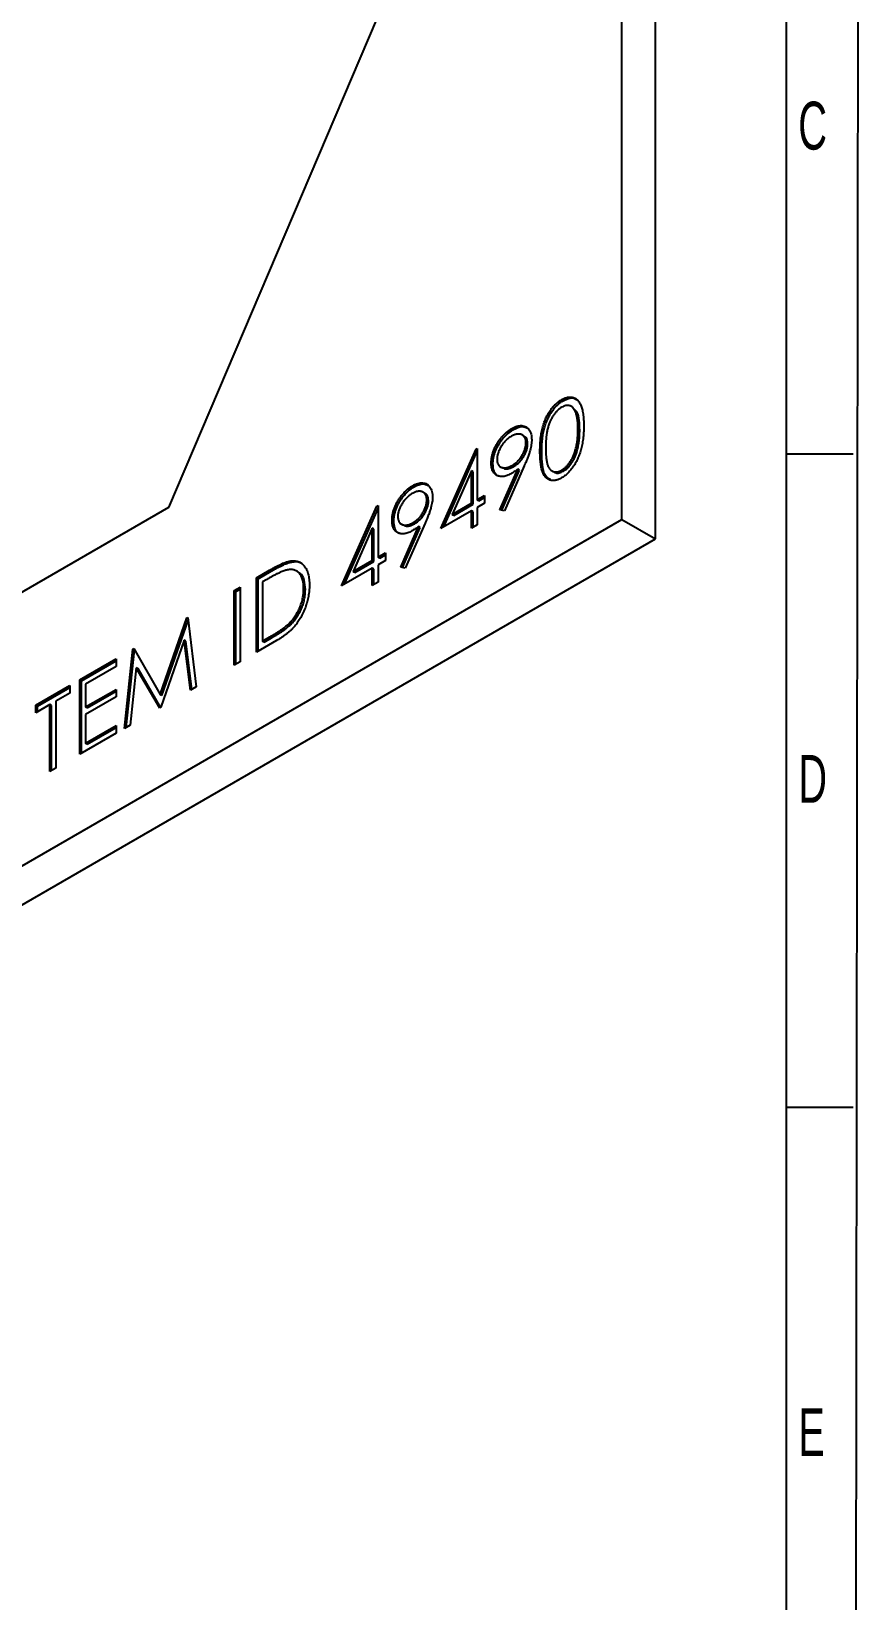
# Model space of a CAD drawing. Header units: millimetres. Extents: x 10 to 411, y 8 to 288.
# Drawn here: x 367.3 to 410.6, y 122.7 to 204.7 of the extents above; entities that cross this region are included whole.
import ezdxf

# ---------------------------------------------------------------- set-up
doc = ezdxf.new("R2010")
doc.units = ezdxf.units.MM
doc.layers.add('SLD-0', color=179, linetype='Continuous')
doc.styles.add('SLDTEXTSTYLE2', font='TXT', dxfattribs={"width": 0.623711})

msp = doc.modelspace()

# ---------------------------------------------------------------- linework, layer by layer
at = {"color": 7, "linetype": 'Continuous', "lineweight": 25}
for p, q in [((398.1435, 179.2067), (398.1435, 283.0298)), ((399.9112, 178.1862), (399.9112, 282.0093)), ((385.7691, 206.3578), (374.4554, 179.8213)), ((395.0832, 185.4091), (394.9948, 185.4602)), ((395.6067, 185.0512), (395.4962, 185.115)), ((392.4819, 183.9075), (392.3935, 183.9585)), ((395.9433, 183.8616), (395.8549, 183.9126)), ((388.688, 178.7282), (390.5262, 182.8805)), ((390.5262, 182.8805), (390.5876, 182.916)), ((390.5876, 182.8451), (390.5262, 182.8805)), ((390.5876, 182.916), (390.5876, 180.2237)), ((393.0509, 183.5568), (392.9404, 183.6205)), ((393.2233, 183.1638), (393.1349, 183.2149)), ((395.8158, 182.8103), (395.7274, 182.8613)), ((388.837, 178.8143), (390.5876, 182.7685)), ((391.41, 182.0976), (391.3216, 182.1486)), ((393.0492, 182), (392.0124, 179.6503)), ((392.4974, 181.972), (392.409, 182.0231)), ((393.9573, 182.7135), (393.8689, 182.7645)), ((390.2854, 181.7381), (389.2816, 179.4698)), ((390.2854, 180.0493), (390.2854, 181.7381)), ((390.3738, 181.6871), (390.2854, 181.7381)), ((390.3738, 179.9982), (390.3738, 181.6871)), ((391.7709, 179.7048), (392.7072, 181.8259)), ((391.7966, 181.9575), (391.9071, 181.8937)), ((391.8717, 179.682), (392.7956, 181.7749)), ((392.7956, 181.7749), (392.7072, 181.8259)), ((394.4799, 181.744), (394.5904, 181.6802)), ((395.0933, 181.7256), (395.0049, 181.7767)), ((387.301, 180.9166), (387.2126, 180.9676)), ((387.87, 180.5659), (387.7595, 180.6297)), ((390.5876, 180.2237), (390.9762, 180.4481)), ((390.676, 180.1727), (390.9762, 180.346)), ((390.9762, 180.4481), (390.9762, 180.0492)), ((374.4554, 179.8213), (358.1919, 170.4326)), ((383.507, 175.7374), (385.3453, 179.8896)), ((383.6561, 175.8234), (385.4067, 179.7776)), ((385.3453, 179.8896), (385.4067, 179.9251)), ((385.4067, 179.8542), (385.3453, 179.8896)), ((385.4067, 179.9251), (385.4067, 177.2329)), ((388.0424, 180.173), (387.954, 180.224)), ((390.2854, 179.6504), (388.688, 178.7282)), ((389.2816, 179.4698), (390.2854, 180.0493)), ((389.37, 179.4188), (390.3738, 179.9982)), ((390.3738, 179.9982), (390.2854, 180.0493)), ((390.2854, 178.753), (390.2854, 179.6504)), ((390.3738, 179.5994), (390.2854, 179.6504)), ((390.3738, 178.804), (390.3738, 179.5994)), ((390.676, 180.1727), (390.5876, 180.2237)), ((390.9762, 180.0492), (390.5876, 179.8249)), ((390.5876, 179.8249), (390.5876, 178.9275)), ((392.0124, 179.6503), (391.7709, 179.7048)), ((256.7221, 97.5659), (398.1435, 179.2067)), ((385.1045, 178.7473), (384.1007, 176.4789)), ((385.1929, 178.6962), (385.1045, 178.7473)), ((385.1045, 177.0584), (385.1045, 178.7473)), ((386.2291, 179.1067), (386.1407, 179.1577)), ((386.59, 176.7139), (387.5263, 178.8351)), ((386.6157, 178.9666), (386.7262, 178.9028)), ((386.6908, 176.6911), (387.6147, 178.784)), ((387.8683, 179.0091), (386.8315, 176.6594)), ((387.3165, 178.9812), (387.2281, 179.0322)), ((387.6147, 178.784), (387.5263, 178.8351)), ((389.37, 179.4188), (389.2816, 179.4698)), ((390.5876, 178.9275), (390.2854, 178.753)), ((398.1435, 179.2067), (399.9112, 178.1862)), ((258.4899, 96.5453), (399.9112, 178.1862)), ((385.1929, 177.0074), (385.1929, 178.6962)), ((385.4067, 177.2329), (385.7953, 177.4572)), ((385.4951, 177.1818), (385.4067, 177.2329)), ((385.4951, 177.1818), (385.7953, 177.3551)), ((385.7953, 177.4572), (385.7953, 177.0583)), ((379.0601, 176.1615), (379.7401, 176.5541)), ((379.1485, 176.1105), (379.8285, 176.5031)), ((379.8285, 176.5031), (379.7401, 176.5541)), ((380.897, 176.9797), (380.8087, 177.0307)), ((381.2506, 176.4531), (381.1401, 176.5169)), ((385.1045, 176.6595), (383.507, 175.7374)), ((384.1007, 176.4789), (385.1045, 177.0584)), ((384.1891, 176.4279), (384.1007, 176.4789)), ((384.1891, 176.4279), (385.1929, 177.0074)), ((385.1929, 177.0074), (385.1045, 177.0584)), ((385.1045, 175.7621), (385.1045, 176.6595)), ((385.1929, 176.6085), (385.1045, 176.6595)), ((385.1929, 175.8132), (385.1929, 176.6085)), ((385.7953, 177.0583), (385.4067, 176.834)), ((385.4067, 176.834), (385.4067, 175.9366)), ((386.8315, 176.6594), (386.59, 176.7139)), ((377.8944, 175.4886), (378.1966, 175.6631)), ((377.8944, 171.5998), (377.8944, 175.4886)), ((377.9828, 175.4376), (377.8944, 175.4886)), ((377.9828, 175.4376), (378.1966, 175.561)), ((377.9828, 171.6508), (377.9828, 175.4376)), ((378.1966, 175.6631), (378.1966, 171.7743)), ((379.0601, 172.2728), (379.0601, 176.1615)), ((379.1485, 176.1105), (379.0601, 176.1615)), ((379.1485, 172.3238), (379.1485, 176.1105)), ((379.5991, 176.0739), (379.3623, 175.9372)), ((379.3623, 175.9372), (379.3623, 172.8461)), ((381.6094, 175.5385), (381.521, 175.5895)), ((385.4067, 175.9366), (385.1045, 175.7621)), ((374.0303, 170.0671), (375.4173, 174.0586)), ((374.1187, 170.0161), (375.4797, 173.9329)), ((375.4173, 174.0586), (375.4611, 174.0839)), ((375.4678, 174.0294), (375.4173, 174.0586)), ((375.4611, 174.0839), (375.9084, 170.4533)), ((379.3623, 172.8461), (379.7489, 173.0692)), ((379.4507, 172.7951), (379.8372, 173.0182)), ((379.8372, 173.0182), (379.7489, 173.0692)), ((380.7999, 173.6729), (380.7115, 173.7239)), ((372.1522, 168.2849), (372.5968, 172.4303)), ((372.2523, 168.3427), (372.685, 172.3779)), ((372.5968, 172.4303), (372.6399, 172.4553)), ((372.6836, 172.3802), (372.5968, 172.4303)), ((372.6399, 172.4553), (374.0303, 170.0671)), ((375.2823, 172.8901), (374.0667, 169.3902)), ((375.6048, 170.2781), (375.2823, 172.8901)), ((375.3707, 172.8391), (375.2823, 172.8901)), ((375.6814, 170.3223), (375.3707, 172.8391)), ((380.1037, 172.8752), (379.0601, 172.2728)), ((379.4507, 172.7951), (379.3623, 172.8461)), ((369.8208, 170.8278), (371.7205, 171.9245)), ((369.9092, 170.7768), (371.7205, 171.8224)), ((371.7205, 171.5256), (370.123, 170.6034)), ((371.7205, 171.9245), (371.7205, 171.5256)), ((372.7782, 171.4507), (372.4564, 168.4606)), ((373.9986, 169.3508), (372.7782, 171.4507)), ((372.8666, 171.3997), (372.7782, 171.4507)), ((374.0426, 169.3762), (372.8666, 171.3997)), ((378.1966, 171.7743), (377.8944, 171.5998)), ((367.5326, 169.5068), (369.3027, 170.5287)), ((369.3027, 170.5287), (369.3027, 170.1299)), ((369.8208, 166.939), (369.8208, 170.8278)), ((369.9092, 170.7768), (369.8208, 170.8278)), ((369.9092, 166.9901), (369.9092, 170.7768)), ((370.123, 170.6034), (370.123, 169.4069)), ((367.6209, 169.4558), (369.3027, 170.4267)), ((369.3027, 170.1299), (368.5687, 169.7062)), ((368.5687, 169.7062), (368.5687, 166.2162)), ((370.123, 169.4069), (371.7205, 170.3291)), ((371.7205, 169.9302), (370.123, 169.008)), ((370.2114, 169.3559), (371.7205, 170.227)), ((371.7205, 170.3291), (371.7205, 169.9302)), ((374.1187, 170.0161), (374.0303, 170.0671)), ((375.9084, 170.4533), (375.6048, 170.2781)), ((368.2665, 169.5317), (367.5326, 169.108)), ((367.5326, 169.108), (367.5326, 169.5068)), ((367.6209, 169.4558), (367.5326, 169.5068)), ((367.6209, 169.159), (367.6209, 169.4558)), ((368.2665, 166.0418), (368.2665, 169.5317)), ((368.3549, 169.4807), (368.2665, 169.5317)), ((368.3549, 166.0928), (368.3549, 169.4807)), ((370.2114, 169.3559), (370.123, 169.4069)), ((370.123, 169.008), (370.123, 167.5124)), ((374.0667, 169.3902), (373.9986, 169.3508)), ((370.123, 167.5124), (371.7205, 168.4345)), ((370.2114, 167.4613), (371.7205, 168.3325)), ((371.7205, 168.4345), (371.7205, 168.0357)), ((372.4564, 168.4606), (372.1522, 168.2849)), ((371.7205, 168.0357), (369.8208, 166.939)), ((370.2114, 167.4613), (370.123, 167.5124)), ((368.5687, 166.2162), (368.2665, 166.0418))]:
    msp.add_line(p, q, dxfattribs=at)
for points, knots in [([(393.8689, 182.7645), (393.8692, 182.827), (393.8698, 182.9485), (393.8766, 183.1288), (393.888, 183.3009), (393.9035, 183.4644), (393.9224, 183.6191), (393.9476, 183.7661), (393.9763, 183.9045), (394.0095, 184.0353), (394.047, 184.1598), (394.0879, 184.2794), (394.1336, 184.3949), (394.1817, 184.5061), (394.2341, 184.6129), (394.2892, 184.7154), (394.3493, 184.8134), (394.4122, 184.9073), (394.4786, 184.9961), (394.5466, 185.0798), (394.6166, 185.1583), (394.6888, 185.2298), (394.7626, 185.2971), (394.8383, 185.3577), (394.9159, 185.4131), (394.9682, 185.4443), (394.9948, 185.4602)], [0, 0, 0, 0, 0.0685946, 0.133246, 0.1943126, 0.2512792, 0.3045134, 0.3542349, 0.4004806, 0.4434108, 0.4840149, 0.5232523, 0.5610424, 0.5979002, 0.6335185, 0.6683144, 0.7024957, 0.7366854, 0.7702932, 0.8034373, 0.835913, 0.8684602, 0.9008465, 0.9334665, 0.9662576, 1, 1, 1, 1]), ([(393.9573, 182.7135), (393.9576, 182.776), (393.9582, 182.8974), (393.965, 183.0778), (393.9763, 183.2499), (393.9919, 183.4134), (394.0108, 183.5681), (394.036, 183.7151), (394.0647, 183.8535), (394.0979, 183.9843), (394.1354, 184.1088), (394.1763, 184.2284), (394.222, 184.3439), (394.2701, 184.4551), (394.3225, 184.5619), (394.3776, 184.6644), (394.4377, 184.7623), (394.5006, 184.8563), (394.567, 184.9451), (394.635, 185.0288), (394.705, 185.1072), (394.7772, 185.1788), (394.851, 185.2461), (394.9266, 185.3066), (395.0042, 185.362), (395.0566, 185.3933), (395.0832, 185.4091)], [0, 0, 0, 0, 0.0685946, 0.133246, 0.1943126, 0.2512792, 0.3045134, 0.3542349, 0.4004806, 0.4434108, 0.4840149, 0.5232523, 0.5610424, 0.5979002, 0.6335185, 0.6683144, 0.7024957, 0.7366854, 0.7702932, 0.8034373, 0.835913, 0.8684602, 0.9008465, 0.9334665, 0.9662576, 1, 1, 1, 1]), ([(394.9948, 185.4602), (395.0216, 185.4751), (395.0748, 185.5047), (395.1536, 185.5398), (395.2305, 185.5671), (395.3053, 185.5859), (395.3785, 185.5979), (395.4497, 185.6011), (395.5191, 185.5972), (395.5858, 185.5839), (395.6505, 185.5634), (395.7116, 185.5334), (395.769, 185.4944), (395.8235, 185.4476), (395.8736, 185.3906), (395.9213, 185.3262), (395.964, 185.2511), (396.0051, 185.1691), (396.0406, 185.0749), (396.0726, 184.9703), (396.0985, 184.8524), (396.12, 184.7229), (396.1367, 184.5809), (396.1489, 184.4271), (396.1553, 184.2606), (396.1565, 184.1449), (396.1571, 184.0855)], [0, 0, 0, 0, 0.0337881, 0.0671939, 0.0998624, 0.1325666, 0.1651512, 0.1979132, 0.231319, 0.2650833, 0.2992553, 0.3343986, 0.3699428, 0.4062836, 0.4440638, 0.4829977, 0.5233544, 0.5655366, 0.6096129, 0.6563908, 0.7058855, 0.7583245, 0.8138318, 0.8727946, 0.9347222, 1, 1, 1, 1]), ([(395.0832, 185.4091), (395.1811, 185.4553), (395.3771, 185.5476), (395.6336, 185.5767), (395.7321, 185.4794), (395.7713, 185.4407)], [0, 0, 0, 0, 0.3759193, 0.7518288, 1, 1, 1, 1]), ([(395.0049, 185.0672), (394.9677, 185.0434), (394.8931, 184.9958), (394.783, 184.9004), (394.6774, 184.7839), (394.5935, 184.6744), (394.5291, 184.5791), (394.4838, 184.5025), (394.4414, 184.4228), (394.4022, 184.3398), (394.3656, 184.2537), (394.3319, 184.1642), (394.3016, 184.0714), (394.2736, 183.9745), (394.249, 183.8719), (394.2287, 183.7627), (394.21, 183.6447), (394.1967, 183.5195), (394.1849, 183.3858), (394.1773, 183.2444), (394.1714, 183.0943), (394.1712, 182.9928), (394.1711, 182.9406)], [0, 0, 0, 0, 0.0603866, 0.1208832, 0.1827546, 0.247811, 0.2812991, 0.3150876, 0.3497024, 0.3848566, 0.4209662, 0.4585112, 0.4971747, 0.537602, 0.580503, 0.6274675, 0.6783882, 0.7339832, 0.7937467, 0.8577137, 0.9266979, 1, 1, 1, 1]), ([(395.8549, 183.9126), (395.8544, 183.959), (395.8533, 184.0499), (395.8494, 184.1815), (395.8392, 184.3028), (395.8278, 184.4172), (395.8111, 184.5217), (395.793, 184.6196), (395.7688, 184.7066), (395.7429, 184.7871), (395.7132, 184.8586), (395.6806, 184.9221), (395.6457, 184.9784), (395.6079, 185.0269), (395.5675, 185.068), (395.5234, 185.1), (395.4775, 185.1255), (395.4133, 185.1478), (395.3291, 185.1598), (395.2244, 185.1551), (395.1154, 185.1242), (395.0417, 185.0861), (395.0049, 185.0672)], [0, 0, 0, 0, 0.0656812, 0.1284865, 0.1881751, 0.2451061, 0.2994484, 0.3508229, 0.3999417, 0.4466717, 0.4912545, 0.5333763, 0.5738528, 0.6125263, 0.6495971, 0.685532, 0.7201058, 0.7538377, 0.8189254, 0.8804935, 0.9403113, 1, 1, 1, 1]), ([(395.9433, 183.8616), (395.9376, 184.0351), (395.9264, 184.3818), (395.8402, 184.8342), (395.6585, 184.9724), (395.5786, 185.0332)], [0, 0, 0, 0, 0.35953398, 0.71830291, 1, 1, 1, 1]), ([(391.3216, 182.1486), (391.3233, 182.204), (391.3265, 182.3126), (391.3529, 182.4839), (391.3963, 182.6565), (391.4567, 182.83), (391.5328, 183.0017), (391.6244, 183.1697), (391.7307, 183.3319), (391.8494, 183.4871), (391.9777, 183.6309), (392.1121, 183.7598), (392.2515, 183.8705), (392.346, 183.929), (392.3935, 183.9585)], [0, 0, 0, 0, 0.0852491, 0.1673266, 0.2481753, 0.3288291, 0.4099081, 0.4905845, 0.5729935, 0.6582649, 0.7442216, 0.8290604, 0.9139383, 1, 1, 1, 1]), ([(391.41, 182.0976), (391.4117, 182.1529), (391.4149, 182.2616), (391.4413, 182.4329), (391.4846, 182.6054), (391.5451, 182.779), (391.6212, 182.9507), (391.7127, 183.1186), (391.8191, 183.2809), (391.9378, 183.4361), (392.0661, 183.5798), (392.2005, 183.7088), (392.3399, 183.8195), (392.4344, 183.878), (392.4819, 183.9075)], [0, 0, 0, 0, 0.0852491, 0.1673266, 0.2481753, 0.3288291, 0.4099081, 0.4905845, 0.5729935, 0.6582649, 0.7442216, 0.8290604, 0.9139383, 1, 1, 1, 1]), ([(393.1349, 183.2149), (393.1343, 183.2408), (393.133, 183.2918), (393.1228, 183.3621), (393.1049, 183.4247), (393.0808, 183.481), (393.0492, 183.5296), (393.0112, 183.572), (392.966, 183.6074), (392.914, 183.6345), (392.858, 183.6547), (392.7983, 183.6667), (392.7354, 183.6693), (392.6697, 183.6635), (392.601, 183.6489), (392.5295, 183.6256), (392.4547, 183.5924), (392.4039, 183.5648), (392.378, 183.5507)], [0, 0, 0, 0, 0.0607601, 0.1197352, 0.1777569, 0.235999, 0.2940704, 0.3537332, 0.4159726, 0.4801398, 0.5450761, 0.6087349, 0.6721779, 0.7354528, 0.7991116, 0.8642837, 0.9308371, 1, 1, 1, 1]), ([(392.3935, 183.9585), (392.4402, 183.9834), (392.5324, 184.0326), (392.6679, 184.0814), (392.7978, 184.1068), (392.9212, 184.1095), (393.0354, 184.0895), (393.1381, 184.0465), (393.227, 183.9789), (393.3019, 183.8896), (393.362, 183.7819), (393.4054, 183.6583), (393.4321, 183.5198), (393.4354, 183.4176), (393.4371, 183.366)], [0, 0, 0, 0, 0.0855321, 0.1690034, 0.2519432, 0.335682, 0.4194086, 0.5012649, 0.5837029, 0.6680004, 0.7519187, 0.8345977, 0.9165257, 1, 1, 1, 1]), ([(392.4819, 183.9075), (392.638, 183.9807), (392.9175, 184.1119), (393.1228, 184.0128), (393.2134, 183.969)], [0, 0, 0, 0, 0.5580888, 1, 1, 1, 1]), ([(396.1571, 184.0855), (396.1565, 184.0257), (396.1553, 183.9091), (396.1489, 183.736), (396.1365, 183.5688), (396.1209, 183.4089), (396.0993, 183.2552), (396.0727, 183.108), (396.0432, 182.9677), (396.0068, 182.8331), (395.967, 182.7046), (395.9236, 182.581), (395.8772, 182.4618), (395.8266, 182.347), (395.7726, 182.2366), (395.7142, 182.1312), (395.653, 182.0301), (395.5881, 181.9342), (395.5204, 181.8438), (395.4511, 181.7581), (395.3792, 181.6796), (395.3061, 181.6058), (395.2309, 181.5381), (395.1537, 181.4768), (395.0749, 181.4195), (395.0216, 181.3879), (394.9948, 181.372)], [0, 0, 0, 0, 0.0650633, 0.1267732, 0.1855158, 0.2407647, 0.2929798, 0.3422504, 0.3889193, 0.4327757, 0.4746284, 0.5147747, 0.5536059, 0.5914264, 0.6280281, 0.6638036, 0.6989843, 0.7335915, 0.7676285, 0.8012083, 0.8342638, 0.8669807, 0.8997197, 0.9327019, 0.9661759, 1, 1, 1, 1]), ([(395.7274, 182.8613), (395.7376, 182.9019), (395.7582, 182.9843), (395.7847, 183.1089), (395.8057, 183.2356), (395.8245, 183.3659), (395.8373, 183.4982), (395.8477, 183.6343), (395.8538, 183.7732), (395.8545, 183.8656), (395.8549, 183.9126)], [0, 0, 0, 0, 0.11058834, 0.22454175, 0.34250349, 0.4643241, 0.59075603, 0.72222748, 0.85884284, 1, 1, 1, 1]), ([(395.8158, 182.8103), (395.8259, 182.8509), (395.8466, 182.9332), (395.8731, 183.0579), (395.894, 183.1846), (395.9129, 183.3148), (395.9257, 183.4472), (395.9361, 183.5833), (395.9421, 183.7222), (395.9429, 183.8146), (395.9433, 183.8616)], [0, 0, 0, 0, 0.11058834, 0.22454175, 0.34250349, 0.4643241, 0.59075603, 0.72222748, 0.85884284, 1, 1, 1, 1]), ([(392.378, 183.5507), (392.3524, 183.535), (392.302, 183.5043), (392.2279, 183.4515), (392.1568, 183.3923), (392.0884, 183.3279), (392.0227, 183.2578), (391.9598, 183.1826), (391.9, 183.1017), (391.844, 183.0167), (391.792, 182.9299), (391.7476, 182.8423), (391.7095, 182.7563), (391.6779, 182.6711), (391.6538, 182.587), (391.6359, 182.5037), (391.6257, 182.4217), (391.6245, 182.3692), (391.6238, 182.3425)], [0, 0, 0, 0, 0.06871184, 0.13481207, 0.19953759, 0.26333494, 0.32674748, 0.39032848, 0.45412583, 0.51920332, 0.58351015, 0.64549718, 0.70528984, 0.76348758, 0.8218564, 0.88000427, 0.93910771, 1, 1, 1, 1]), ([(392.409, 182.0231), (392.4358, 182.0394), (392.488, 182.0711), (392.5643, 182.1252), (392.6364, 182.1846), (392.7044, 182.2493), (392.769, 182.3173), (392.8292, 182.3912), (392.8849, 182.47), (392.9367, 182.5524), (392.9826, 182.6372), (393.0236, 182.7218), (393.0584, 182.8059), (393.0858, 182.8895), (393.1084, 182.9724), (393.124, 183.0546), (393.1327, 183.1357), (393.1342, 183.1882), (393.1349, 183.2149)], [0, 0, 0, 0, 0.072713, 0.1415475, 0.2083625, 0.2724616, 0.33539, 0.3977113, 0.4593834, 0.5220982, 0.5843148, 0.6443919, 0.703345, 0.7615089, 0.8200305, 0.878517, 0.9382645, 1, 1, 1, 1]), ([(392.4974, 181.972), (392.5242, 181.9883), (392.5764, 182.0201), (392.6527, 182.0742), (392.7248, 182.1335), (392.7928, 182.1983), (392.8574, 182.2663), (392.9176, 182.3401), (392.9733, 182.419), (393.0251, 182.5013), (393.071, 182.5861), (393.112, 182.6708), (393.1468, 182.7548), (393.1742, 182.8385), (393.1968, 182.9214), (393.2124, 183.0036), (393.2211, 183.0846), (393.2226, 183.1372), (393.2233, 183.1638)], [0, 0, 0, 0, 0.072713, 0.1415475, 0.2083625, 0.2724616, 0.33539, 0.3977113, 0.4593834, 0.5220982, 0.5843148, 0.6443919, 0.703345, 0.7615089, 0.8200305, 0.878517, 0.9382645, 1, 1, 1, 1]), ([(393.2233, 183.1638), (393.2116, 183.282), (393.1935, 183.4655), (393.0712, 183.5227), (393.0277, 183.543)], [0, 0, 0, 0, 0.6441832, 1, 1, 1, 1]), ([(393.4371, 183.366), (393.436, 183.3245), (393.4337, 183.2404), (393.4176, 183.1052), (393.3903, 182.9612), (393.3592, 182.8347), (393.3293, 182.7277), (393.3011, 182.6406), (393.2698, 182.548), (393.2333, 182.4495), (393.1941, 182.3454), (393.1498, 182.2353), (393.1014, 182.1196), (393.0669, 182.0405), (393.0492, 182)], [0, 0, 0, 0, 0.09831997, 0.19941747, 0.3056026, 0.41616236, 0.47458238, 0.53700648, 0.60385736, 0.67408961, 0.74941699, 0.82825348, 0.91205416, 1, 1, 1, 1]), ([(394.1711, 182.9406), (394.1712, 182.8887), (394.1714, 182.788), (394.1773, 182.6449), (394.1852, 182.5128), (394.1954, 182.3918), (394.2106, 182.2837), (394.2277, 182.1861), (394.2484, 182.1004), (394.2729, 182.0261), (394.3009, 181.9615), (394.3314, 181.904), (394.3642, 181.8526), (394.4008, 181.8087), (394.4408, 181.7719), (394.4831, 181.7405), (394.5294, 181.7174), (394.5933, 181.6947), (394.6778, 181.6817), (394.7842, 181.6895), (394.8936, 181.7188), (394.9679, 181.7574), (395.0049, 181.7767)], [0, 0, 0, 0, 0.0729511, 0.1415837, 0.2059265, 0.2653014, 0.3205972, 0.3718165, 0.4187898, 0.4616987, 0.5021336, 0.5408043, 0.5781805, 0.6142969, 0.6496782, 0.6842995, 0.718359, 0.7520809, 0.8176524, 0.8797221, 0.9399656, 1, 1, 1, 1]), ([(395.0049, 181.7767), (395.0422, 181.8), (395.1167, 181.8465), (395.2256, 181.9436), (395.3312, 182.0562), (395.414, 182.1651), (395.4771, 182.2596), (395.5222, 182.3352), (395.5636, 182.4146), (395.6029, 182.4972), (395.639, 182.5834), (395.6717, 182.673), (395.7016, 182.7663), (395.7187, 182.8292), (395.7274, 182.8613)], [0, 0, 0, 0, 0.1128134, 0.2253939, 0.3395948, 0.4596754, 0.5217352, 0.5839258, 0.6481741, 0.713881, 0.7810045, 0.8514509, 0.9240507, 1, 1, 1, 1]), ([(395.0933, 181.7256), (395.1306, 181.7489), (395.2051, 181.7955), (395.3139, 181.8925), (395.4196, 182.0052), (395.5024, 182.114), (395.5654, 182.2086), (395.6106, 182.2842), (395.652, 182.3636), (395.6913, 182.4462), (395.7274, 182.5324), (395.7601, 182.6219), (395.79, 182.7152), (395.8071, 182.7782), (395.8158, 182.8103)], [0, 0, 0, 0, 0.1128134, 0.2253939, 0.3395948, 0.4596754, 0.5217352, 0.5839258, 0.6481741, 0.713881, 0.7810045, 0.8514509, 0.9240507, 1, 1, 1, 1]), ([(392.3531, 181.5919), (392.3177, 181.5725), (392.2483, 181.5345), (392.1463, 181.4919), (392.0483, 181.4604), (391.9545, 181.4436), (391.8646, 181.4382), (391.7788, 181.4463), (391.6972, 181.4669), (391.6207, 181.5004), (391.5511, 181.5454), (391.4892, 181.5998), (391.4376, 181.6662), (391.3948, 181.7418), (391.3624, 181.8288), (391.3388, 181.9252), (391.3242, 182.0319), (391.3225, 182.1093), (391.3216, 182.1486)], [0, 0, 0, 0, 0.06629491, 0.13013112, 0.19286223, 0.25436, 0.31590985, 0.37733814, 0.44020526, 0.50417513, 0.56803363, 0.63022772, 0.69086148, 0.75142182, 0.81146574, 0.87275047, 0.93539073, 1, 1, 1, 1]), ([(391.7038, 181.4748), (391.685, 181.4792), (391.5702, 181.5055), (391.4459, 181.7175), (391.422, 181.9708), (391.41, 182.0976)], [0, 0, 0, 0, 0.0896158, 0.5445823, 1, 1, 1, 1]), ([(391.6238, 182.3425), (391.6244, 182.3166), (391.6255, 182.2654), (391.6366, 182.1957), (391.6552, 182.1334), (391.68, 182.0772), (391.7127, 182.0287), (391.7529, 181.9879), (391.7999, 181.9538), (391.8533, 181.9271), (391.9117, 181.9079), (391.974, 181.8978), (392.0392, 181.8965), (392.1076, 181.9047), (392.1786, 181.9205), (392.2529, 181.9454), (392.3301, 181.9801), (392.3825, 182.0086), (392.409, 182.0231)], [0, 0, 0, 0, 0.0595396, 0.117423, 0.1744404, 0.2317339, 0.289722, 0.3492004, 0.4105155, 0.4750803, 0.5400945, 0.6044441, 0.6686967, 0.7321102, 0.7967393, 0.8629057, 0.9304616, 1, 1, 1, 1]), ([(394.9948, 181.372), (394.9682, 181.3571), (394.9159, 181.3279), (394.8383, 181.2937), (394.7629, 181.2672), (394.6895, 181.2486), (394.6176, 181.2363), (394.5483, 181.2342), (394.4806, 181.2388), (394.4149, 181.2507), (394.3524, 181.2716), (394.2926, 181.3002), (394.2372, 181.3388), (394.1856, 181.3862), (394.1365, 181.4409), (394.0914, 181.5048), (394.0497, 181.5772), (394.0115, 181.6589), (393.9777, 181.7517), (393.9479, 181.8569), (393.9243, 181.9767), (393.9041, 182.1085), (393.8878, 182.2532), (393.8767, 182.4115), (393.8698, 182.583), (393.8692, 182.7029), (393.8689, 182.7645)], [0, 0, 0, 0, 0.0337871, 0.0666217, 0.0992849, 0.1313612, 0.1635852, 0.1961039, 0.2289023, 0.2621581, 0.2959912, 0.3302178, 0.3650598, 0.4009507, 0.4376204, 0.4757075, 0.5153807, 0.5564135, 0.5997648, 0.6464242, 0.6964314, 0.7497815, 0.8065733, 0.8674355, 0.9318868, 1, 1, 1, 1]), ([(394.4102, 181.2909), (394.3161, 181.3484), (394.0835, 181.4904), (393.9769, 182.0508), (393.9638, 182.4923), (393.9573, 182.7135)], [0, 0, 0, 0, 0.25328497, 0.62598209, 1, 1, 1, 1]), ([(391.908, 181.9206), (391.9431, 181.8944), (392.0338, 181.8268), (392.2471, 181.85), (392.4139, 181.9313), (392.4974, 181.972)], [0, 0, 0, 0, 0.2405522, 0.6200797, 1, 1, 1, 1]), ([(392.7072, 181.8259), (392.6475, 181.783), (392.5298, 181.6985), (392.4114, 181.6271), (392.3531, 181.5919)], [0, 0, 0, 0, 0.5078576, 1, 1, 1, 1]), ([(394.5981, 181.7138), (394.6184, 181.6901), (394.6816, 181.6165), (394.8656, 181.6263), (395.0174, 181.6925), (395.0933, 181.7256)], [0, 0, 0, 0, 0.191602, 0.5960046, 1, 1, 1, 1]), ([(386.1407, 179.1577), (386.1423, 179.2131), (386.1456, 179.3218), (386.172, 179.493), (386.2153, 179.6656), (386.2758, 179.8391), (386.3519, 180.0108), (386.4434, 180.1788), (386.5498, 180.341), (386.6685, 180.4962), (386.7968, 180.64), (386.9312, 180.7689), (387.0706, 180.8796), (387.1651, 180.9382), (387.2126, 180.9676)], [0, 0, 0, 0, 0.0852491, 0.1673266, 0.2481753, 0.3288291, 0.4099081, 0.4905845, 0.5729935, 0.6582649, 0.7442216, 0.8290604, 0.9139383, 1, 1, 1, 1]), ([(386.2291, 179.1067), (386.2307, 179.162), (386.234, 179.2707), (386.2604, 179.442), (386.3037, 179.6145), (386.3642, 179.7881), (386.4403, 179.9598), (386.5318, 180.1278), (386.6382, 180.29), (386.7569, 180.4452), (386.8852, 180.5889), (387.0196, 180.7179), (387.159, 180.8286), (387.2534, 180.8871), (387.301, 180.9166)], [0, 0, 0, 0, 0.0852491, 0.1673266, 0.2481753, 0.3288291, 0.4099081, 0.4905845, 0.5729935, 0.6582649, 0.7442216, 0.8290604, 0.9139383, 1, 1, 1, 1]), ([(387.1971, 180.5598), (387.1714, 180.5441), (387.1211, 180.5134), (387.047, 180.4606), (386.9759, 180.4014), (386.9074, 180.337), (386.8417, 180.267), (386.7788, 180.1917), (386.7191, 180.1108), (386.6631, 180.0259), (386.6111, 179.939), (386.5667, 179.8515), (386.5286, 179.7654), (386.497, 179.6802), (386.4729, 179.5962), (386.455, 179.5128), (386.4448, 179.4308), (386.4435, 179.3783), (386.4429, 179.3516)], [0, 0, 0, 0, 0.0687118, 0.1348121, 0.1995376, 0.2633349, 0.3267475, 0.3903285, 0.4541258, 0.5192033, 0.5835101, 0.6454972, 0.7052898, 0.7634876, 0.8218564, 0.8800043, 0.9391077, 1, 1, 1, 1]), ([(387.954, 180.224), (387.9534, 180.2499), (387.9521, 180.3009), (387.9419, 180.3712), (387.924, 180.4338), (387.8999, 180.4902), (387.8683, 180.5387), (387.8302, 180.5812), (387.7851, 180.6165), (387.7331, 180.6436), (387.6771, 180.6639), (387.6174, 180.6758), (387.5545, 180.6784), (387.4888, 180.6726), (387.4201, 180.658), (387.3486, 180.6347), (387.2738, 180.6015), (387.223, 180.5739), (387.1971, 180.5598)], [0, 0, 0, 0, 0.0607601, 0.1197352, 0.1777569, 0.235999, 0.2940704, 0.3537332, 0.4159726, 0.4801398, 0.5450761, 0.6087349, 0.6721779, 0.7354528, 0.7991116, 0.8642837, 0.9308371, 1, 1, 1, 1]), ([(387.2126, 180.9676), (387.2593, 180.9925), (387.3515, 181.0417), (387.487, 181.0905), (387.6168, 181.1159), (387.7402, 181.1186), (387.8545, 181.0986), (387.9572, 181.0556), (388.0461, 180.988), (388.121, 180.8987), (388.1811, 180.791), (388.2245, 180.6674), (388.2512, 180.529), (388.2545, 180.4267), (388.2562, 180.3751)], [0, 0, 0, 0, 0.08553211, 0.16900338, 0.25194325, 0.33568201, 0.41940859, 0.5012649, 0.58370294, 0.66800036, 0.75191866, 0.83459771, 0.91652567, 1, 1, 1, 1]), ([(387.301, 180.9166), (387.457, 180.9898), (387.7366, 181.121), (387.9418, 181.0219), (388.0325, 180.9781)], [0, 0, 0, 0, 0.5580888, 1, 1, 1, 1]), ([(388.0424, 180.173), (388.0307, 180.2911), (388.0126, 180.4746), (387.8903, 180.5318), (387.8468, 180.5521)], [0, 0, 0, 0, 0.6441832, 1, 1, 1, 1]), ([(388.2562, 180.3751), (388.2551, 180.3336), (388.2528, 180.2495), (388.2367, 180.1144), (388.2093, 179.9703), (388.1783, 179.8438), (388.1484, 179.7368), (388.1202, 179.6497), (388.0889, 179.5571), (388.0524, 179.4586), (388.0132, 179.3545), (387.9689, 179.2444), (387.9205, 179.1287), (387.886, 179.0496), (387.8683, 179.0091)], [0, 0, 0, 0, 0.09832, 0.1994175, 0.3056026, 0.4161624, 0.4745824, 0.5370065, 0.6038574, 0.6740896, 0.749417, 0.8282535, 0.9120542, 1, 1, 1, 1]), ([(387.2281, 179.0322), (387.2549, 179.0485), (387.307, 179.0802), (387.3834, 179.1343), (387.4555, 179.1937), (387.5235, 179.2584), (387.5881, 179.3264), (387.6482, 179.4003), (387.704, 179.4791), (387.7558, 179.5615), (387.8017, 179.6463), (387.8427, 179.7309), (387.8774, 179.815), (387.9049, 179.8986), (387.9275, 179.9816), (387.9431, 180.0637), (387.9518, 180.1448), (387.9532, 180.1973), (387.954, 180.224)], [0, 0, 0, 0, 0.072713, 0.1415475, 0.2083625, 0.2724616, 0.33539, 0.3977113, 0.4593834, 0.5220982, 0.5843148, 0.6443919, 0.703345, 0.7615089, 0.8200305, 0.878517, 0.9382645, 1, 1, 1, 1]), ([(387.3165, 178.9812), (387.3433, 178.9975), (387.3954, 179.0292), (387.4718, 179.0833), (387.5439, 179.1427), (387.6119, 179.2074), (387.6765, 179.2754), (387.7366, 179.3492), (387.7924, 179.4281), (387.8442, 179.5105), (387.8901, 179.5953), (387.931, 179.6799), (387.9658, 179.764), (387.9933, 179.8476), (388.0159, 179.9305), (388.0315, 180.0127), (388.0402, 180.0938), (388.0416, 180.1463), (388.0424, 180.173)], [0, 0, 0, 0, 0.072713, 0.1415475, 0.2083625, 0.2724616, 0.33539, 0.3977113, 0.4593834, 0.5220982, 0.5843148, 0.6443919, 0.703345, 0.7615089, 0.8200305, 0.878517, 0.9382645, 1, 1, 1, 1]), ([(387.1721, 178.601), (387.1368, 178.5816), (387.0674, 178.5436), (386.9654, 178.501), (386.8673, 178.4695), (386.7736, 178.4527), (386.6837, 178.4473), (386.5979, 178.4554), (386.5163, 178.4761), (386.4398, 178.5095), (386.3702, 178.5545), (386.3082, 178.6089), (386.2567, 178.6754), (386.2139, 178.7509), (386.1815, 178.8379), (386.1578, 178.9343), (386.1433, 179.0411), (386.1416, 179.1184), (386.1407, 179.1577)], [0, 0, 0, 0, 0.06629491, 0.13013112, 0.19286223, 0.25436, 0.31590985, 0.37733814, 0.44020526, 0.50417513, 0.56803363, 0.63022772, 0.69086148, 0.75142182, 0.81146574, 0.87275047, 0.93539073, 1, 1, 1, 1]), ([(386.5229, 178.484), (386.5041, 178.4883), (386.3893, 178.5146), (386.265, 178.7266), (386.241, 178.9799), (386.2291, 179.1067)], [0, 0, 0, 0, 0.0896158, 0.5445823, 1, 1, 1, 1]), ([(386.4429, 179.3516), (386.4435, 179.3257), (386.4446, 179.2746), (386.4557, 179.2048), (386.4743, 179.1425), (386.4991, 179.0863), (386.5318, 179.0378), (386.572, 178.997), (386.619, 178.963), (386.6724, 178.9362), (386.7307, 178.917), (386.7931, 178.9069), (386.8583, 178.9056), (386.9267, 178.9138), (386.9977, 178.9297), (387.072, 178.9546), (387.1492, 178.9892), (387.2016, 179.0177), (387.2281, 179.0322)], [0, 0, 0, 0, 0.05953959, 0.11742296, 0.17444044, 0.23173389, 0.28972198, 0.3492004, 0.41051553, 0.47508028, 0.54009448, 0.6044441, 0.66869667, 0.7321102, 0.79673935, 0.86290573, 0.93046164, 1, 1, 1, 1]), ([(386.727, 178.9297), (386.7622, 178.9035), (386.8529, 178.8359), (387.0661, 178.8591), (387.233, 178.9404), (387.3165, 178.9812)], [0, 0, 0, 0, 0.2405522, 0.6200797, 1, 1, 1, 1]), ([(387.5263, 178.8351), (387.4666, 178.7921), (387.3489, 178.7076), (387.2304, 178.6362), (387.1721, 178.601)], [0, 0, 0, 0, 0.5078576, 1, 1, 1, 1]), ([(380.6339, 176.5622), (380.6057, 176.5549), (380.5456, 176.5394), (380.4477, 176.5038), (380.3374, 176.4586), (380.2143, 176.4031), (380.0786, 176.336), (379.9302, 176.2587), (379.7689, 176.1713), (379.6571, 176.1072), (379.5991, 176.0739)], [0, 0, 0, 0, 0.0843186, 0.1792845, 0.2865825, 0.4051115, 0.5355929, 0.6781902, 0.8329758, 1, 1, 1, 1]), ([(379.7401, 176.5541), (379.7992, 176.5878), (379.9135, 176.6528), (380.0786, 176.7421), (380.2314, 176.8196), (380.3713, 176.8849), (380.4988, 176.9394), (380.6134, 176.9817), (380.7159, 177.0126), (380.7789, 177.0249), (380.8087, 177.0307)], [0, 0, 0, 0, 0.1642892, 0.3174059, 0.4588436, 0.5893665, 0.7078313, 0.81577, 0.9128799, 1, 1, 1, 1]), ([(379.8285, 176.5031), (379.8876, 176.5367), (380.0019, 176.6017), (380.167, 176.691), (380.3198, 176.7686), (380.4597, 176.8338), (380.5872, 176.8884), (380.7018, 176.9307), (380.8043, 176.9616), (380.8672, 176.9739), (380.897, 176.9797)], [0, 0, 0, 0, 0.1642892, 0.3174059, 0.4588436, 0.5893665, 0.7078313, 0.81577, 0.9128799, 1, 1, 1, 1]), ([(381.521, 175.5895), (381.5205, 175.6347), (381.5196, 175.7235), (381.5074, 175.8476), (381.4895, 175.9634), (381.4638, 176.0696), (381.4309, 176.1669), (381.39, 176.2542), (381.3431, 176.3338), (381.2874, 176.4016), (381.2264, 176.4609), (381.1587, 176.5085), (381.0853, 176.545), (381.0072, 176.5723), (380.922, 176.586), (380.8318, 176.5903), (380.7352, 176.5823), (380.6681, 176.569), (380.6339, 176.5622)], [0, 0, 0, 0, 0.0701512, 0.1378126, 0.2032262, 0.2671741, 0.330024, 0.3917943, 0.4530844, 0.5143339, 0.575, 0.6348655, 0.6941163, 0.7534416, 0.8131258, 0.8740797, 0.936007, 1, 1, 1, 1]), ([(380.8087, 177.0307), (380.8476, 177.0361), (380.9247, 177.0467), (381.0343, 177.046), (381.1376, 177.0332), (381.235, 177.0084), (381.3243, 176.968), (381.409, 176.9179), (381.4856, 176.8526), (381.5557, 176.7752), (381.619, 176.6869), (381.674, 176.5872), (381.7196, 176.476), (381.7575, 176.3548), (381.7874, 176.2229), (381.8078, 176.0795), (381.8212, 175.9265), (381.8226, 175.8182), (381.8232, 175.7632)], [0, 0, 0, 0, 0.061545, 0.1216943, 0.1811549, 0.2398754, 0.2987019, 0.3576474, 0.4176048, 0.478494, 0.5404071, 0.602345, 0.6650043, 0.7285593, 0.7936505, 0.8605343, 0.929236, 1, 1, 1, 1]), ([(380.897, 176.9797), (381.0807, 177.0029), (381.2907, 177.0295), (381.4168, 176.8991), (381.4325, 176.8828)], [0, 0, 0, 0, 0.8749357, 1, 1, 1, 1]), ([(381.6094, 175.5385), (381.5971, 175.7116), (381.5726, 176.0573), (381.417, 176.3646), (381.2643, 176.4285), (381.2304, 176.4427)], [0, 0, 0, 0, 0.4379022, 0.874879, 1, 1, 1, 1]), ([(381.8232, 175.7632), (381.8226, 175.7148), (381.8214, 175.6194), (381.8107, 175.4736), (381.7952, 175.3292), (381.7711, 175.1846), (381.7418, 175.0407), (381.7043, 174.897), (381.6614, 174.7541), (381.6113, 174.6125), (381.5563, 174.474), (381.4973, 174.3393), (381.4344, 174.2098), (381.3668, 174.0851), (381.2956, 173.9655), (381.2203, 173.8504), (381.1406, 173.7409), (381.0569, 173.6347), (380.9667, 173.5322), (380.8685, 173.4328), (380.7616, 173.3357), (380.6465, 173.2397), (380.5229, 173.1449), (380.3906, 173.0529), (380.25, 172.9611), (380.1534, 172.9044), (380.1037, 172.8752)], [0, 0, 0, 0, 0.0460807, 0.0908068, 0.1342953, 0.1770244, 0.2188227, 0.2602441, 0.3010799, 0.3416139, 0.3815834, 0.4201196, 0.4580746, 0.4947385, 0.5311946, 0.5669337, 0.6027127, 0.6383266, 0.6748532, 0.7134674, 0.7544418, 0.7978154, 0.8439895, 0.8930716, 0.9449633, 1, 1, 1, 1]), ([(380.7115, 173.7239), (380.7422, 173.7541), (380.803, 173.8139), (380.8904, 173.9095), (380.972, 174.0099), (381.0491, 174.1137), (381.1206, 174.2224), (381.1874, 174.3349), (381.2493, 174.4516), (381.3058, 174.572), (381.3563, 174.6953), (381.4001, 174.82), (381.4384, 174.9459), (381.4685, 175.073), (381.4921, 175.2012), (381.5088, 175.3303), (381.5192, 175.4607), (381.5204, 175.546), (381.521, 175.5895)], [0, 0, 0, 0, 0.0624145, 0.1233382, 0.1831245, 0.241783, 0.3005789, 0.3596801, 0.4188816, 0.4795307, 0.5408505, 0.6023034, 0.6644632, 0.7278057, 0.7928948, 0.8596723, 0.9284644, 1, 1, 1, 1]), ([(380.7999, 173.6729), (380.8306, 173.7031), (380.8914, 173.7629), (380.9788, 173.8584), (381.0604, 173.9589), (381.1375, 174.0627), (381.209, 174.1714), (381.2758, 174.2839), (381.3377, 174.4006), (381.3942, 174.521), (381.4447, 174.6442), (381.4884, 174.769), (381.5268, 174.8949), (381.5569, 175.0219), (381.5805, 175.1501), (381.5972, 175.2793), (381.6076, 175.4097), (381.6088, 175.495), (381.6094, 175.5385)], [0, 0, 0, 0, 0.0624145, 0.1233382, 0.1831245, 0.241783, 0.3005789, 0.3596801, 0.4188816, 0.4795307, 0.5408505, 0.6023034, 0.6644632, 0.7278057, 0.7928948, 0.8596723, 0.9284644, 1, 1, 1, 1]), ([(379.7489, 173.0692), (379.8044, 173.1016), (379.9112, 173.1638), (380.0649, 173.2571), (380.2052, 173.3457), (380.3323, 173.4298), (380.4461, 173.5095), (380.5469, 173.5834), (380.6342, 173.6534), (380.6871, 173.7016), (380.7115, 173.7239)], [0, 0, 0, 0, 0.17190066, 0.33062793, 0.47554884, 0.60674619, 0.7250238, 0.82974239, 0.92132282, 1, 1, 1, 1]), ([(379.8372, 173.0182), (379.8928, 173.0506), (379.9996, 173.1128), (380.1532, 173.2061), (380.2936, 173.2947), (380.4207, 173.3787), (380.5345, 173.4585), (380.6353, 173.5324), (380.7226, 173.6023), (380.7755, 173.6506), (380.7999, 173.6729)], [0, 0, 0, 0, 0.17190066, 0.33062793, 0.47554884, 0.60674619, 0.7250238, 0.82974239, 0.92132282, 1, 1, 1, 1])]:
    msp.add_open_spline(points, degree=3, knots=knots, dxfattribs=at)
at = {"layer": 'SLD-0'}
for p, q in [((410.5696, 288.4983), (410.2362, 8.0222)), ((406.7359, 285.047), (406.7359, 10.6601)), ((406.7359, 182.6233), (410.2359, 182.6233)), ((406.7359, 148.4983), (410.2359, 148.4983))]:
    msp.add_line(p, q, dxfattribs=at)

# ---------------------------------------------------------------- texts
at = {"layer": 'SLD-0', "char_height": 2.5, "attachment_point": 1, "style": 'SLDTEXTSTYLE2'}
for s, insert in [('C', (407.3622, 201.0265)), ('D', (407.3622, 166.9015)), ('E', (407.3622, 132.7765))]:
    msp.add_mtext(s, dxfattribs=dict(at, insert=insert))

doc.saveas('drawing.dxf')
